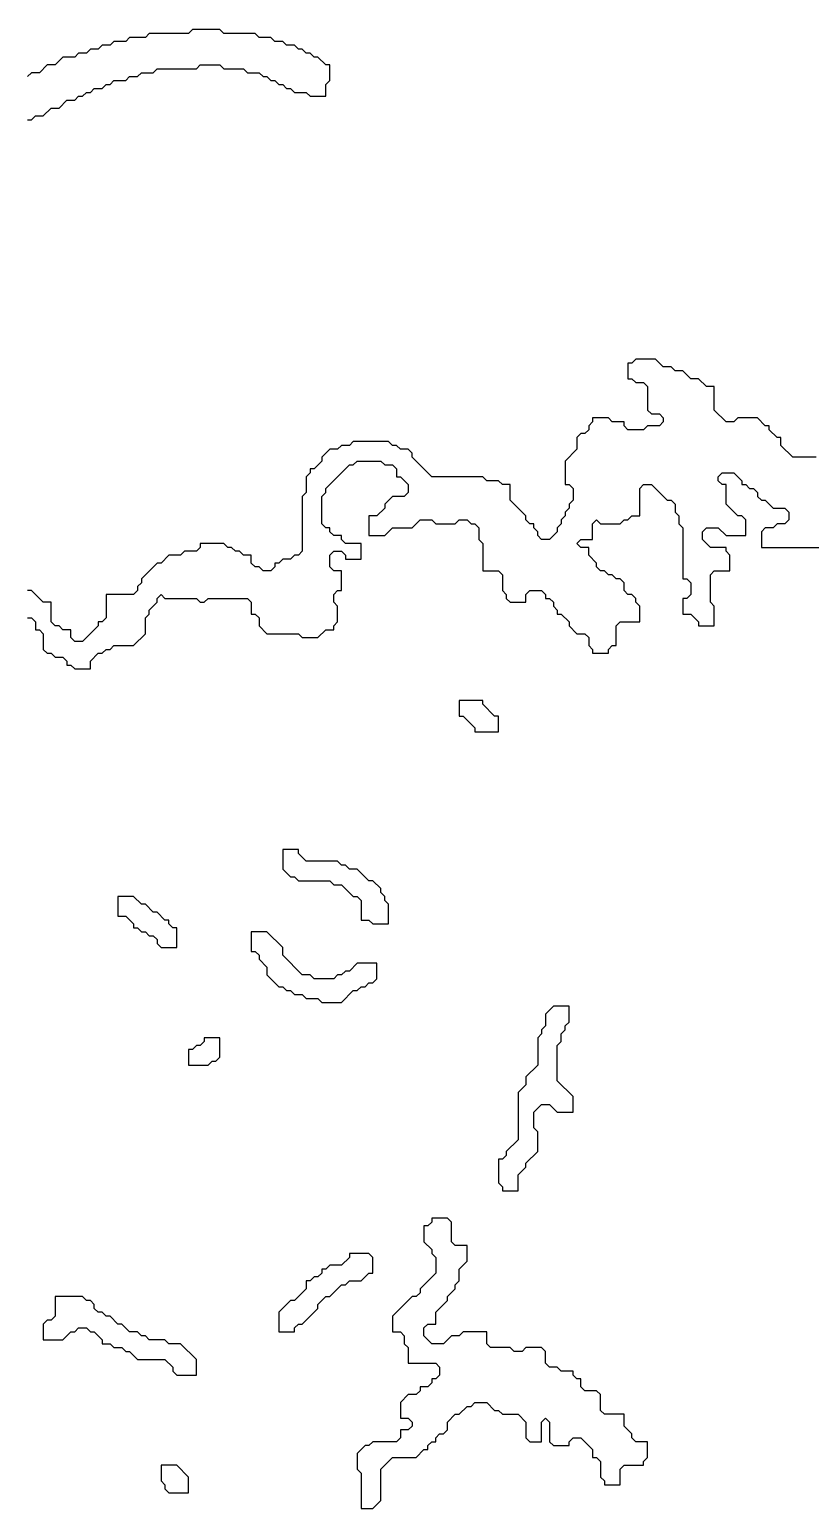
# Model space of a CAD drawing. Header units: metres. Extents: x 0 to 500, y 0 to 703.
# Drawn here: x 356.69 to 381.56, y 316.75 to 363.88 of the extents above; entities that cross this region are included whole.
import ezdxf

# ---------------------------------------------------------------- set-up
doc = ezdxf.new("R2010")
doc.units = ezdxf.units.M

msp = doc.modelspace()

# ---------------------------------------------------------------- linework, layer by layer
for points in [[(356.625, 361), (356.75, 361), (356.875, 361.125), (357.125, 361.125), (357.375, 361.375), (357.625, 361.375), (357.875, 361.625), (358.125, 361.625), (358.25, 361.75), (358.375, 361.75), (358.5, 361.875), (358.625, 361.875), (358.75, 362), (359, 362), (359.125, 362.125), (359.25, 362.125), (359.375, 362.25), (359.75, 362.25), (359.875, 362.375), (360.125, 362.375), (360.25, 362.5), (360.625, 362.5), (360.75, 362.625), (362, 362.625), (362.125, 362.75), (362.75, 362.75), (362.875, 362.625), (363.5, 362.625), (363.625, 362.5), (364, 362.5), (364.125, 362.375), (364.25, 362.375), (364.375, 362.25), (364.5, 362.25), (364.625, 362.125), (364.75, 362.125), (364.875, 362), (365, 362), (365.125, 361.875), (365.5, 361.875), (365.625, 361.75), (366.125, 361.75), (366.125, 362.125), (366.25, 362.25), (366.25, 362.75), (366.125, 362.75), (365.875, 363), (365.75, 363), (365.625, 363.125), (365.5, 363.125), (365.375, 363.25), (365.25, 363.25), (365.125, 363.375), (364.875, 363.375), (364.75, 363.5), (364.5, 363.5), (364.375, 363.625), (364, 363.625), (363.875, 363.75), (362.875, 363.75), (362.75, 363.875), (361.875, 363.875), (361.75, 363.75), (360.5, 363.75), (360.375, 363.625), (359.875, 363.625), (359.75, 363.5), (359.375, 363.5), (359.25, 363.375), (359, 363.375), (358.875, 363.25), (358.625, 363.25), (358.5, 363.125), (358.25, 363.125), (358.125, 363), (357.75, 363), (357.5, 362.75), (357.25, 362.75), (357, 362.5), (356.75, 362.5), (356.625, 362.375)], [(381.75, 350.25), (381, 350.25), (380.625, 350.625), (380.625, 350.875), (380.5, 350.875), (380.25, 351.125), (380.25, 351.25), (380.125, 351.25), (379.875, 351.5), (379.25, 351.5), (379.125, 351.375), (378.875, 351.375), (378.5, 351.75), (378.5, 352.5), (378.25, 352.5), (378, 352.75), (377.75, 352.75), (377.5, 353), (377.25, 353), (377.125, 353.125), (376.875, 353.125), (376.625, 353.375), (376, 353.375), (375.875, 353.25), (375.75, 353.25), (375.75, 352.75), (375.875, 352.75), (376, 352.625), (376.25, 352.625), (376.375, 352.5), (376.375, 351.75), (376.5, 351.625), (376.75, 351.625), (376.875, 351.5), (376.875, 351.375), (376.75, 351.25), (376.375, 351.25), (376.25, 351.125), (375.75, 351.125), (375.625, 351.25), (375.625, 351.375), (375.25, 351.375), (375.125, 351.5), (374.625, 351.5), (374.625, 351.375), (374.5, 351.25), (374.5, 351.125), (374.375, 351), (374.25, 351), (374.125, 350.875), (374.125, 350.5), (373.75, 350.125), (373.75, 349.375), (373.875, 349.375), (374, 349.25), (374, 348.875), (373.875, 348.75), (373.875, 348.625), (373.75, 348.5), (373.75, 348.375), (373.625, 348.25), (373.625, 348.125), (373.5, 348), (373.5, 347.875), (373.25, 347.625), (373, 347.625), (372.875, 347.75), (372.875, 347.875), (372.75, 348), (372.75, 348.125), (372.625, 348.125), (372.5, 348.25), (372.5, 348.375), (372, 348.875), (372, 349.375), (371.75, 349.375), (371.625, 349.5), (371.25, 349.5), (371.125, 349.625), (369.5, 349.625), (368.875, 350.25), (368.875, 350.375), (368.75, 350.5), (368.5, 350.5), (368.375, 350.625), (368.25, 350.625), (368.125, 350.75), (367, 350.75), (366.875, 350.625), (366.625, 350.625), (366.5, 350.5), (366.25, 350.5), (366, 350.25), (366, 350.125), (365.75, 349.875), (365.625, 349.875), (365.625, 349.75), (365.5, 349.625), (365.5, 349.125), (365.375, 349), (365.375, 347.25), (365.25, 347.125), (365.125, 347.125), (365, 347), (364.75, 347), (364.625, 346.875), (364.5, 346.875), (364.5, 346.75), (364.375, 346.625), (364.125, 346.625), (364, 346.75), (363.875, 346.75), (363.75, 346.875), (363.75, 347.125), (363.5, 347.125), (363.375, 347.25), (363.25, 347.25), (363.125, 347.375), (363, 347.375), (362.875, 347.5), (362.125, 347.5), (362.125, 347.375), (362, 347.25), (361.625, 347.25), (361.5, 347.125), (361.125, 347.125), (360.875, 346.875), (360.75, 346.875), (360.25, 346.375), (360.25, 346.25), (360.125, 346.125), (360.125, 346), (360, 345.875), (359.125, 345.875), (359.125, 345.125), (359, 345), (358.875, 345), (358.875, 344.875), (358.375, 344.375), (358.125, 344.375), (358, 344.5), (358, 344.75), (357.75, 344.75), (357.625, 344.875), (357.5, 344.875), (357.375, 345), (357.375, 345.625), (357.125, 345.625), (356.75, 346), (356.625, 346)], [(356.625, 345.125), (356.75, 345.125), (356.875, 345), (356.875, 344.75), (357, 344.75), (357.125, 344.625), (357.125, 344.125), (357.25, 344), (357.375, 344), (357.5, 343.875), (357.75, 343.875), (357.875, 343.75), (357.875, 343.625), (358, 343.625), (358.125, 343.5), (358.625, 343.5), (358.625, 343.75), (358.875, 344), (359, 344), (359.125, 344.125), (359.25, 344.125), (359.375, 344.25), (360, 344.25), (360.375, 344.625), (360.375, 345.125), (360.5, 345.25), (360.5, 345.375), (360.75, 345.625), (360.75, 345.75), (360.875, 345.875), (361, 345.75), (362, 345.75), (362.125, 345.625), (362.25, 345.625), (362.375, 345.75), (363.625, 345.75), (363.75, 345.625), (363.75, 345.25), (363.875, 345.25), (364, 345.125), (364, 344.875), (364.25, 344.625), (365.25, 344.625), (365.375, 344.5), (365.875, 344.5), (366.125, 344.75), (366.375, 344.75), (366.375, 344.875), (366.5, 345), (366.5, 345.5), (366.375, 345.625), (366.375, 345.875), (366.5, 346), (366.625, 346), (366.625, 346.625), (366.375, 346.625), (366.25, 346.75), (366.25, 347.125), (366.375, 347.25), (366.625, 347.25), (366.75, 347.125), (366.75, 347), (367.25, 347), (367.25, 347.5), (366.75, 347.5), (366.625, 347.625), (366.625, 347.75), (366.375, 347.75), (366.25, 347.875), (366.25, 348), (366.125, 348), (366, 348.125), (366, 349), (366.125, 349.125), (366.125, 349.25), (366.875, 350), (367, 350), (367.125, 350.125), (367.875, 350.125), (368, 350), (368.25, 350), (368.375, 349.875), (368.375, 349.625), (368.5, 349.625), (368.75, 349.375), (368.75, 349.125), (368.625, 349), (368.25, 349), (368, 348.75), (368, 348.625), (367.75, 348.375), (367.5, 348.375), (367.5, 347.75), (368, 347.75), (368.25, 348), (368.875, 348), (369.125, 348.25), (369.5, 348.25), (369.625, 348.125), (370.25, 348.125), (370.375, 348.25), (370.625, 348.25), (370.75, 348.125), (370.875, 348.125), (371, 348), (371, 347.625), (371.125, 347.5), (371.125, 346.625), (371.625, 346.625), (371.75, 346.5), (371.75, 346), (371.875, 345.875), (371.875, 345.75), (372, 345.625), (372.5, 345.625), (372.5, 345.875), (372.625, 346), (373, 346), (373.125, 345.875), (373.125, 345.75), (373.25, 345.75), (373.375, 345.625), (373.375, 345.5), (373.5, 345.375), (373.5, 345.25), (373.625, 345.25), (373.875, 345), (373.875, 344.875), (374.125, 344.625), (374.375, 344.625), (374.5, 344.5), (374.5, 344.25), (374.625, 344.125), (374.625, 344), (375.125, 344), (375.125, 344.125), (375.25, 344.25), (375.375, 344.25), (375.375, 344.875), (375.5, 345), (376.125, 345), (376.125, 345.5), (376, 345.625), (376, 345.75), (375.875, 345.875), (375.75, 345.875), (375.625, 346), (375.625, 346.25), (375.5, 346.375), (375.375, 346.375), (375.25, 346.5), (375.125, 346.5), (375, 346.625), (374.875, 346.625), (374.75, 346.75), (374.75, 346.875), (374.5, 347.125), (374.5, 347.375), (374.25, 347.375), (374.125, 347.5), (374.25, 347.625), (374.625, 347.625), (374.625, 348.125), (374.75, 348.25), (374.875, 348.125), (375.5, 348.125), (375.625, 348.25), (375.75, 348.25), (375.875, 348.375), (376.125, 348.375), (376.125, 349.25), (376.25, 349.375), (376.5, 349.375), (377, 348.875), (377.125, 348.875), (377.25, 348.75), (377.25, 348.5), (377.375, 348.375), (377.375, 348.125), (377.5, 348), (377.5, 346.375), (377.625, 346.375), (377.75, 346.25), (377.75, 345.875), (377.625, 345.75), (377.5, 345.75), (377.5, 345.25), (377.75, 345.25), (378, 345), (378, 344.875), (378.5, 344.875), (378.5, 345.5), (378.375, 345.625), (378.375, 346.5), (378.5, 346.625), (379, 346.625), (379, 347.125), (378.875, 347.25), (378.875, 347.375), (378.375, 347.375), (378.125, 347.625), (378.125, 347.875), (378.25, 348), (378.625, 348), (378.875, 347.75), (379.5, 347.75), (379.5, 348.25), (379.375, 348.375), (379.25, 348.375), (378.875, 348.75), (378.875, 349.375), (378.75, 349.375), (378.625, 349.5), (378.625, 349.625), (378.75, 349.75), (379.125, 349.75), (379.375, 349.5), (379.375, 349.375), (379.5, 349.375), (379.625, 349.25), (379.75, 349.25), (379.875, 349.125), (379.875, 349), (380, 348.875), (380.125, 348.875), (380.375, 348.625), (380.75, 348.625), (380.875, 348.5), (380.875, 348.25), (380.75, 348.125), (380.5, 348.125), (380.375, 348), (380.125, 348), (380, 347.875), (380, 347.375), (381.875, 347.375)]]:
    msp.add_lwpolyline(points)
for points in [[(370.375, 342.5), (370.375, 342), (370.5, 342), (370.875, 341.625), (370.875, 341.5), (371.625, 341.5), (371.625, 342), (371.5, 342), (371.125, 342.375), (371.125, 342.5)], [(364.75, 337.75), (364.75, 337.125), (365, 336.875), (365.125, 336.875), (365.25, 336.75), (366.25, 336.75), (366.375, 336.625), (366.625, 336.625), (367, 336.25), (367.125, 336.25), (367.25, 336.125), (367.25, 335.5), (367.5, 335.5), (367.625, 335.375), (368.125, 335.375), (368.125, 336), (368, 336.125), (368, 336.25), (367.875, 336.375), (367.875, 336.5), (367.625, 336.75), (367.5, 336.75), (367.125, 337.125), (366.875, 337.125), (366.75, 337.25), (366.625, 337.25), (366.5, 337.375), (365.5, 337.375), (365.25, 337.625), (365.25, 337.75)], [(359.5, 336.25), (359.5, 335.625), (359.75, 335.625), (360, 335.375), (360, 335.25), (360.125, 335.25), (360.25, 335.125), (360.375, 335.125), (360.5, 335), (360.625, 335), (360.75, 334.875), (360.75, 334.75), (360.875, 334.625), (361.375, 334.625), (361.375, 335.25), (361.25, 335.25), (361.125, 335.375), (361.125, 335.5), (361, 335.5), (360.75, 335.75), (360.625, 335.75), (360.375, 336), (360.25, 336), (360, 336.25)], [(363.75, 335.125), (363.75, 334.5), (363.875, 334.5), (364, 334.375), (364, 334.25), (364.25, 334), (364.25, 333.75), (364.625, 333.375), (364.75, 333.375), (364.875, 333.25), (365, 333.25), (365.125, 333.125), (365.375, 333.125), (365.5, 333), (365.875, 333), (366, 332.875), (366.625, 332.875), (367, 333.25), (367.125, 333.25), (367.25, 333.375), (367.375, 333.375), (367.5, 333.5), (367.625, 333.5), (367.75, 333.625), (367.75, 334.125), (367.125, 334.125), (366.875, 333.875), (366.75, 333.875), (366.625, 333.75), (366.5, 333.75), (366.375, 333.625), (365.75, 333.625), (365.625, 333.75), (365.375, 333.75), (364.75, 334.375), (364.75, 334.625), (364.25, 335.125)], [(373.375, 332.75), (373.125, 332.5), (373.125, 332.125), (373, 332), (373, 331.875), (372.875, 331.75), (372.875, 330.875), (372.5, 330.5), (372.5, 330.25), (372.25, 330), (372.25, 328.5), (371.875, 328.125), (371.875, 328), (371.75, 327.875), (371.625, 327.875), (371.625, 327.125), (371.75, 327), (371.75, 326.875), (372.25, 326.875), (372.25, 327.375), (372.5, 327.625), (372.5, 327.75), (372.875, 328.125), (372.875, 328.75), (372.75, 328.875), (372.75, 329.375), (373, 329.625), (373.25, 329.625), (373.5, 329.375), (374, 329.375), (374, 329.875), (373.5, 330.375), (373.5, 331.5), (373.625, 331.625), (373.625, 331.875), (373.75, 332), (373.75, 332.125), (373.875, 332.25), (373.875, 332.75)], [(362.25, 331.75), (362.25, 331.625), (362.125, 331.5), (362, 331.5), (361.875, 331.375), (361.75, 331.375), (361.75, 330.875), (362.375, 330.875), (362.5, 331), (362.625, 331), (362.75, 331.125), (362.75, 331.75)], [(369.5, 326), (369.5, 325.875), (369.375, 325.75), (369.25, 325.75), (369.25, 325.25), (369.5, 325), (369.5, 324.875), (369.625, 324.75), (369.625, 324.25), (369.125, 323.75), (369.125, 323.625), (369, 323.5), (368.875, 323.5), (368.25, 322.875), (368.25, 322.375), (368.5, 322.375), (368.625, 322.25), (368.625, 322), (368.75, 321.875), (368.75, 321.375), (369.625, 321.375), (369.75, 321.25), (369.75, 321), (369.625, 320.875), (369.5, 320.875), (369.5, 320.75), (369.375, 320.625), (369.125, 320.625), (369.125, 320.5), (369, 320.375), (368.75, 320.375), (368.5, 320.125), (368.5, 319.625), (368.75, 319.625), (368.875, 319.5), (368.875, 319.375), (368.75, 319.25), (368.5, 319.25), (368.5, 319), (368.375, 318.875), (367.625, 318.875), (367.5, 318.75), (367.375, 318.75), (367.125, 318.5), (367.125, 318), (367.25, 317.875), (367.25, 316.75), (367.625, 316.75), (367.875, 317), (367.875, 318), (368.25, 318.375), (369, 318.375), (369.25, 318.625), (369.375, 318.625), (369.375, 318.75), (369.5, 318.875), (369.625, 318.875), (369.625, 319), (369.75, 319.125), (369.875, 319.125), (370, 319.25), (370, 319.5), (370.25, 319.75), (370.375, 319.75), (370.625, 320), (370.75, 320), (370.875, 320.125), (371.25, 320.125), (371.5, 319.875), (371.625, 319.875), (371.75, 319.75), (372.25, 319.75), (372.5, 319.5), (372.5, 319), (372.625, 318.875), (373, 318.875), (373, 319.5), (373.125, 319.625), (373.25, 319.5), (373.25, 318.875), (373.375, 318.75), (373.875, 318.75), (373.875, 318.875), (374, 319), (374.25, 319), (374.625, 318.625), (374.625, 318.375), (374.75, 318.375), (374.875, 318.25), (374.875, 317.75), (375, 317.625), (375, 317.5), (375.5, 317.5), (375.5, 318), (375.625, 318.125), (376.25, 318.125), (376.25, 318.25), (376.375, 318.375), (376.375, 318.875), (376, 318.875), (375.875, 319), (375.875, 319.125), (375.625, 319.375), (375.625, 319.75), (375, 319.75), (374.875, 319.875), (374.875, 320.375), (374.75, 320.5), (374.375, 320.5), (374.25, 320.625), (374.25, 320.875), (374.125, 320.875), (374, 321), (374, 321.125), (373.625, 321.125), (373.5, 321.25), (373.25, 321.25), (373.125, 321.375), (373.125, 321.75), (373, 321.875), (372.5, 321.875), (372.375, 321.75), (372.125, 321.75), (372, 321.875), (371.375, 321.875), (371.25, 322), (371.25, 322.375), (370.5, 322.375), (370.375, 322.25), (370.125, 322.25), (369.875, 322), (369.5, 322), (369.25, 322.25), (369.25, 322.5), (369.375, 322.625), (369.625, 322.625), (369.625, 323), (370, 323.375), (370, 323.5), (370.25, 323.75), (370.25, 323.875), (370.375, 324), (370.375, 324.375), (370.625, 324.625), (370.625, 325.125), (370.25, 325.125), (370.125, 325.25), (370.125, 325.875), (370, 326)], [(366.875, 324.875), (366.875, 324.75), (366.625, 324.5), (366.25, 324.5), (366.125, 324.375), (366, 324.375), (366, 324.25), (365.875, 324.125), (365.75, 324.125), (365.625, 324), (365.5, 324), (365.5, 323.75), (365.125, 323.375), (365, 323.375), (364.625, 323), (364.625, 322.375), (365.125, 322.375), (365.125, 322.5), (365.25, 322.625), (365.375, 322.625), (365.875, 323.125), (365.875, 323.25), (366.125, 323.5), (366.25, 323.5), (366.625, 323.875), (366.75, 323.875), (366.875, 324), (367.25, 324), (367.5, 324.25), (367.625, 324.25), (367.625, 324.75), (367.5, 324.875)], [(357.5, 323.5), (357.5, 322.875), (357.375, 322.75), (357.25, 322.75), (357.125, 322.625), (357.125, 322.125), (357.75, 322.125), (358, 322.375), (358.125, 322.375), (358.25, 322.5), (358.5, 322.5), (358.625, 322.375), (358.75, 322.375), (359, 322.125), (359, 322), (359.25, 322), (359.375, 321.875), (359.625, 321.875), (359.75, 321.75), (359.875, 321.75), (360.125, 321.5), (361, 321.5), (361.25, 321.25), (361.25, 321.125), (361.375, 321), (362, 321), (362, 321.5), (361.5, 322), (361.125, 322), (361, 322.125), (360.5, 322.125), (360.375, 322.25), (360.25, 322.25), (360.125, 322.375), (359.875, 322.375), (359.625, 322.625), (359.5, 322.625), (359.25, 322.875), (359.125, 322.875), (359, 323), (358.875, 323), (358.75, 323.125), (358.75, 323.25), (358.625, 323.375), (358.5, 323.375), (358.375, 323.5)], [(360.875, 318.125), (360.875, 317.625), (361, 317.5), (361, 317.375), (361.125, 317.25), (361.75, 317.25), (361.75, 317.75), (361.375, 318.125)]]:
    msp.add_lwpolyline(points, close=True)

doc.saveas('drawing.dxf')
